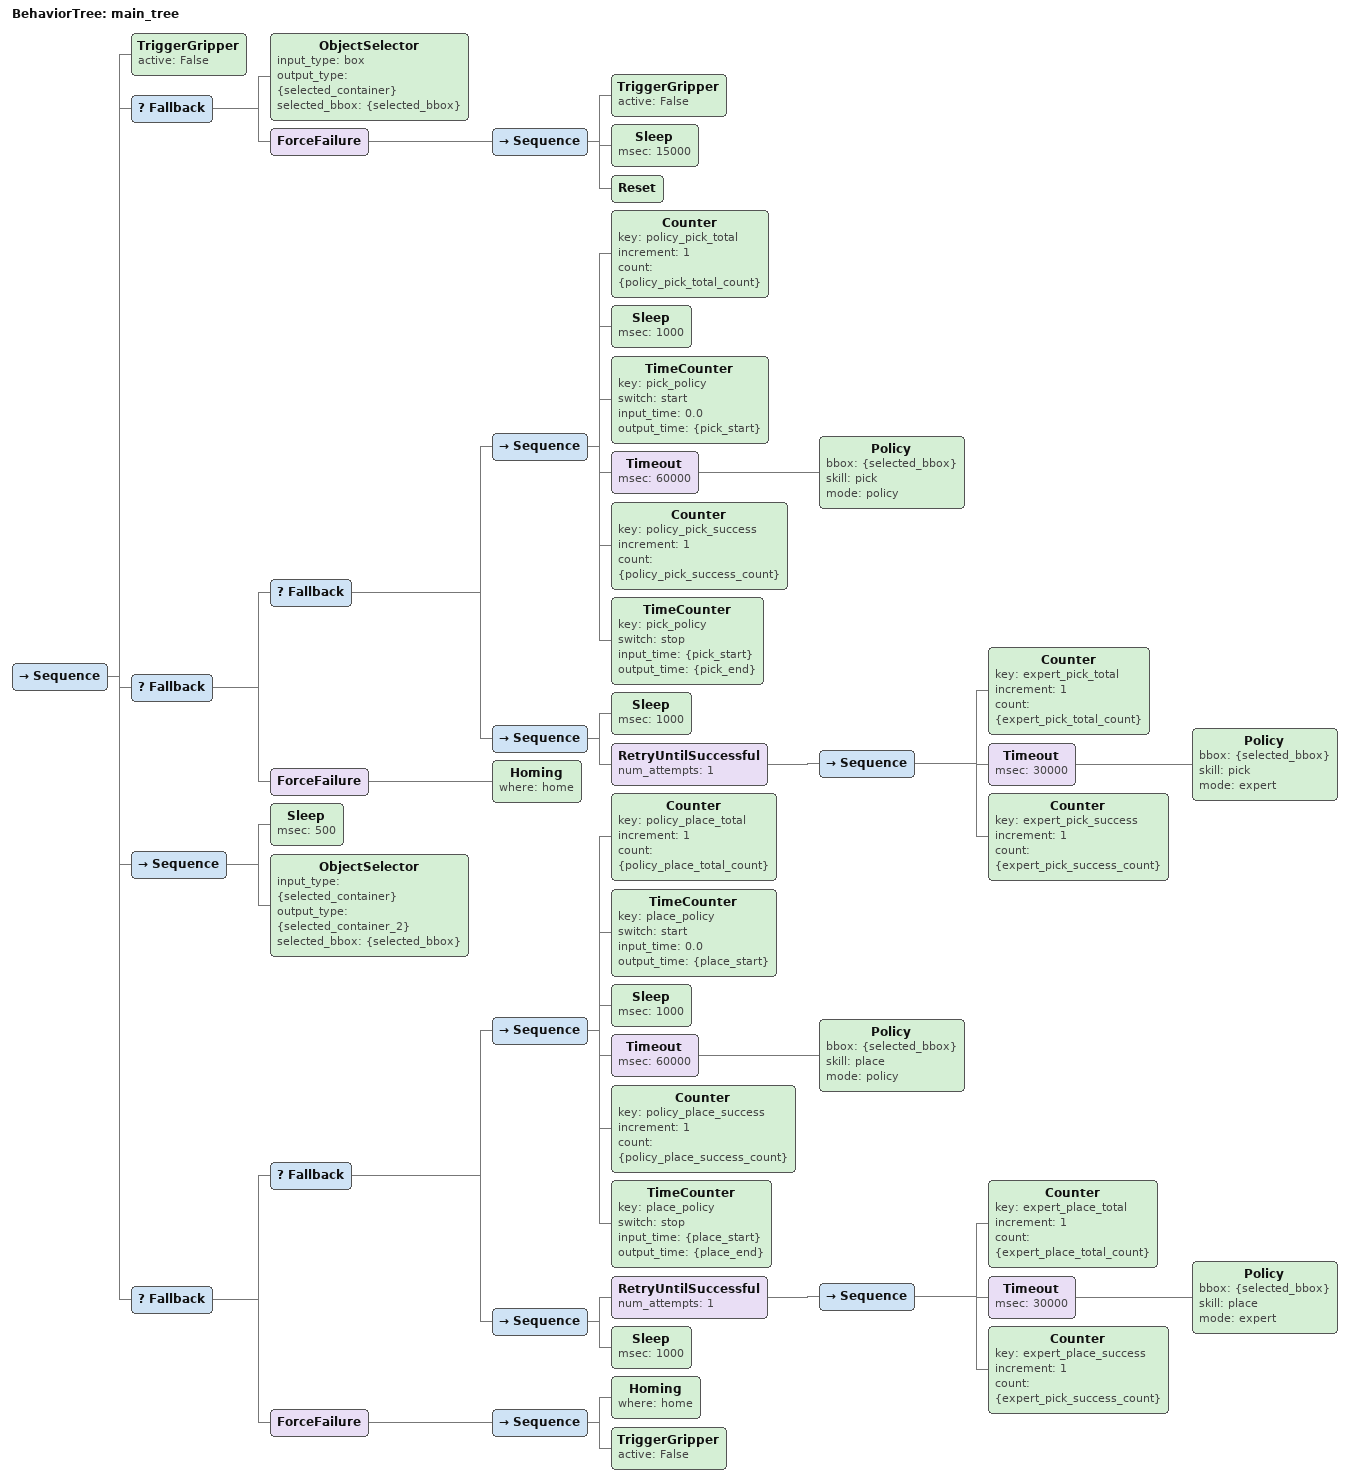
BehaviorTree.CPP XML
<?xml version="1.0" encoding="UTF-8"?>
<root BTCPP_format="4">
  <BehaviorTree ID="main_tree">
    <Sequence>
      <TriggerGripper active="False"/>
      <Fallback>
        <ObjectSelector input_type="box"
                        output_type="{selected_container}"
                        selected_bbox="{selected_bbox}"/>
        <ForceFailure>
          <Sequence>
            <TriggerGripper active="False"/>
            <Sleep msec="15000"/>
            <Reset/>
          </Sequence>
        </ForceFailure>
      </Fallback>
      <Fallback>
        <Fallback>
          <Sequence>
            <Counter key="policy_pick_total"
                     increment="1"
                     count="{policy_pick_total_count}"/>
            <Sleep msec="1000"/>
            <TimeCounter key="pick_policy"
                         switch="start"
                         input_time="0.0"
                         output_time="{pick_start}"/>
            <Timeout msec="60000">
              <Policy bbox="{selected_bbox}"
                      skill="pick"
                      mode="policy"/>
            </Timeout>
            <Counter key="policy_pick_success"
                     increment="1"
                     count="{policy_pick_success_count}"/>
            <TimeCounter key="pick_policy"
                         switch="stop"
                         input_time="{pick_start}"
                         output_time="{pick_end}"/>
          </Sequence>
          <Sequence>
            <Sleep msec="1000"/>
            <RetryUntilSuccessful num_attempts="1">
              <Sequence>
                <Counter key="expert_pick_total"
                         increment="1"
                         count="{expert_pick_total_count}"/>
                <Timeout msec="30000">
                  <Policy bbox="{selected_bbox}"
                          skill="pick"
                          mode="expert"/>
                </Timeout>
                <Counter key="expert_pick_success"
                         increment="1"
                         count="{expert_pick_success_count}"/>
              </Sequence>
            </RetryUntilSuccessful>
          </Sequence>
        </Fallback>
        <ForceFailure>
          <Homing where="home"/>
        </ForceFailure>
      </Fallback>
      <Sequence>
        <Sleep msec="500"/>
        <ObjectSelector input_type="{selected_container}"
                        output_type="{selected_container_2}"
                        selected_bbox="{selected_bbox}"/>
      </Sequence>
      <Fallback>
        <Fallback>
          <Sequence>
            <Counter key="policy_place_total"
                     increment="1"
                     count="{policy_place_total_count}"/>
            <TimeCounter key="place_policy"
                         switch="start"
                         input_time="0.0"
                         output_time="{place_start}"/>
            <Sleep msec="1000"/>
            <Timeout msec="60000">
              <Policy bbox="{selected_bbox}"
                      skill="place"
                      mode="policy"/>
            </Timeout>
            <Counter key="policy_place_success"
                     increment="1"
                     count="{policy_place_success_count}"/>
            <TimeCounter key="place_policy"
                         switch="stop"
                         input_time="{place_start}"
                         output_time="{place_end}"/>
          </Sequence>
          <Sequence>
            <RetryUntilSuccessful num_attempts="1">
              <Sequence>
                <Counter key="expert_place_total"
                         increment="1"
                         count="{expert_place_total_count}"/>
                <Timeout msec="30000">
                  <Policy bbox="{selected_bbox}"
                          skill="place"
                          mode="expert"/>
                </Timeout>
                <Counter key="expert_place_success"
                         increment="1"
                         count="{expert_pick_success_count}"/>
              </Sequence>
            </RetryUntilSuccessful>
            <Sleep msec="1000"/>
          </Sequence>
        </Fallback>
        <ForceFailure>
          <Sequence>
            <Homing where="home"/>
            <TriggerGripper active="False"/>
          </Sequence>
        </ForceFailure>
      </Fallback>
    </Sequence>
  </BehaviorTree>

</root>
